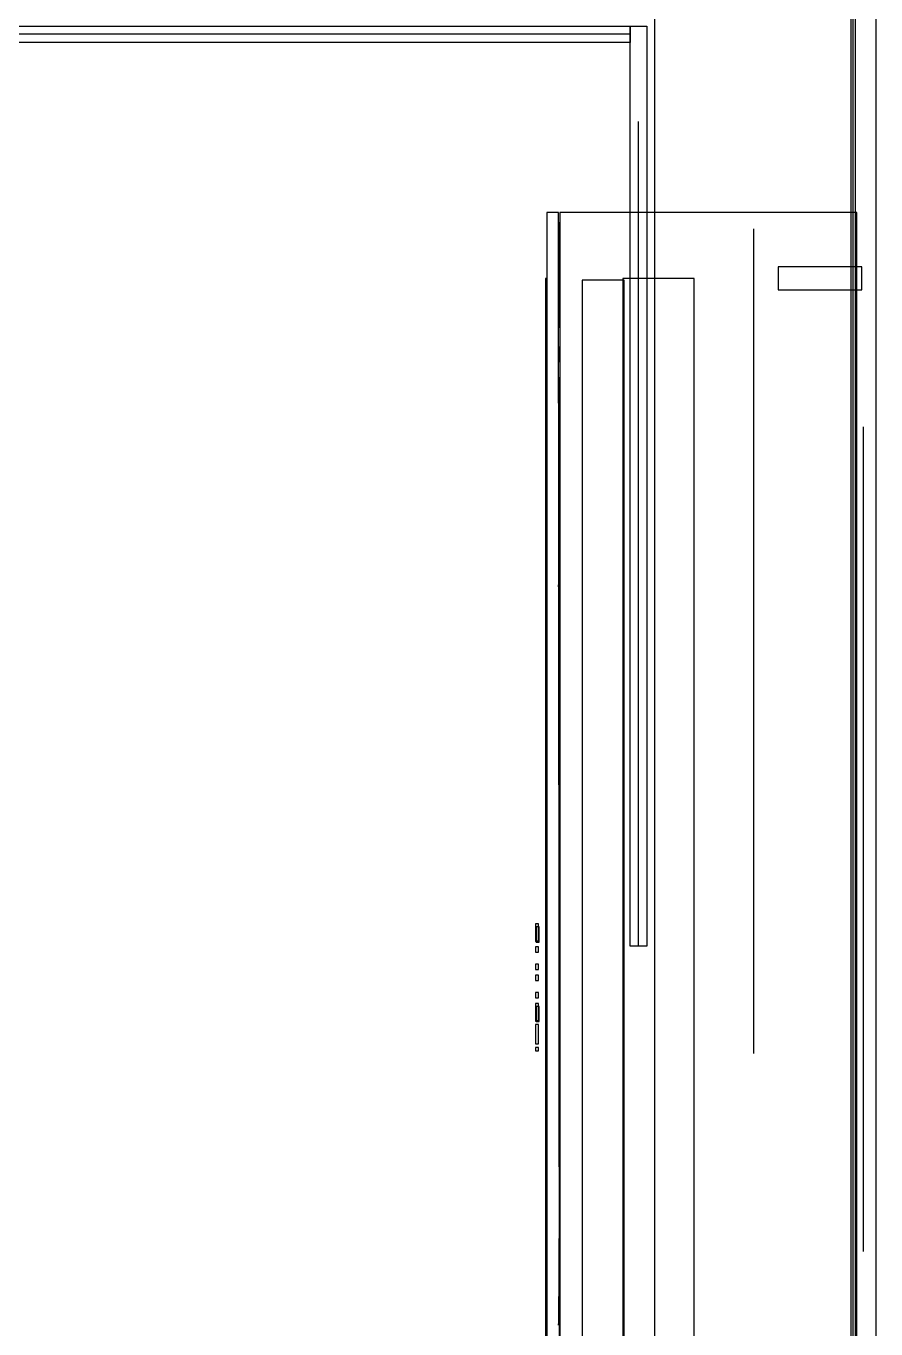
# Model space of a CAD drawing. Extents: x -23.2 to 18.8, y -18.4 to 11.3.
# Drawn here: x 5.031 to 5.546, y -0.171 to 0.619 of the extents above; entities that cross this region are included whole.
import ezdxf

# ---------------------------------------------------------------- set-up
doc = ezdxf.new("R2010")
doc.units = 0
doc.linetypes.add('DASHED', pattern=[0.75, 0.5, -0.25])
for name, color, linetype in [('BUILDINGELEMENTPROXY', 8, 'CONTINUOUS'), ('EJE_MUROS', 8, 'CONTINUOUS'), ('LOSAS', 3, 'CONTINUOUS'), ('MUROS', 7, 'CONTINUOUS')]:
    doc.layers.add(name, color=color, linetype=linetype)

msp = doc.modelspace()

# ---------------------------------------------------------------- linework, layer by layer
at = {"layer": 'BUILDINGELEMENTPROXY'}
for p, q in [((5.35248, 0.50592, 5.99388), (5.3467, 0.50592, 5.98799)), ((5.3467, 0.50592, 5.98799), (5.3467, -0.43408, 5.98799)), ((5.35311, 0.50592, 5.99398), (5.35248, 0.50592, 5.99388)), ((5.35391, 0.50592, 5.99398), (5.35311, 0.50592, 5.99398)), ((5.35449, -0.2992, 5.99373), (5.35391, 0.50592, 5.99398)), ((5.35731, 0.50592, 5.99578), (5.35471, 0.50592, 5.99318)), ((5.35471, 0.50592, 5.99318), (5.35471, -0.43408, 5.99318)), ((5.38531, 0.50592, 6.00428), (5.35731, 0.50592, 5.99578)), ((5.38761, 0.50592, 6.00648), (5.38531, 0.50592, 6.00428)), ((5.38819, 0.50592, 6.00682), (5.38761, 0.50592, 6.00648)), ((5.38884, 0.50592, 6.007), (5.38819, 0.50592, 6.00682)), ((5.43622, 0.50592, 6.01267), (5.38884, 0.50592, 6.007)), ((5.48384, 0.50592, 6.0155), (5.43622, 0.50592, 6.01267)), ((5.53484, 0.50592, 6.017), (5.48384, 0.50592, 6.0155)), ((5.53484, -0.43408, 6.017), (5.53484, 0.50592, 6.017)), ((5.35448, 0.49998, 5.99374), (5.35441, 0.48184, 5.9938)), ((5.35448, 0.49998, 5.99374), (5.35445, 0.48617, 5.99376)), ((5.35448, 0.49998, 5.99374), (5.35446, 0.49051, 5.99376)), ((5.35448, 0.49998, 5.99374), (5.35446, 0.44056, 5.99376)), ((5.35448, 0.49998, 5.99374), (5.35447, 0.43602, 5.99375)), ((5.35448, 0.49514, 5.99374), (5.35448, 0.49998, 5.99374)), ((5.35448, 0.49514, 5.99374), (5.35448, 0.49998, 5.99374)), ((5.35448, 0.49514, 5.99374), (5.35448, 0.49998, 5.99374)), ((5.35448, 0.49514, 5.99374), (5.35448, 0.49998, 5.99374)), ((5.35448, 0.49514, 5.99374), (5.35448, 0.49998, 5.99374)), ((5.35445, 0.48617, 5.99376), (5.35446, 0.49051, 5.99376)), ((5.35445, 0.48617, 5.99376), (5.35446, 0.49051, 5.99376)), ((5.35445, 0.48617, 5.99376), (5.35446, 0.49051, 5.99376)), ((5.35445, 0.48617, 5.99376), (5.35446, 0.49051, 5.99376)), ((5.35446, 0.49051, 5.99376), (5.35448, 0.49514, 5.99374)), ((5.35446, 0.49051, 5.99376), (5.35448, 0.49514, 5.99374)), ((5.35446, 0.49051, 5.99376), (5.35448, 0.49514, 5.99374)), ((5.35446, 0.49051, 5.99376), (5.35448, 0.49514, 5.99374)), ((5.35446, 0.49051, 5.99376), (5.35448, 0.49514, 5.99374)), ((5.35441, 0.48184, 5.9938), (5.35445, 0.48617, 5.99376)), ((5.35441, 0.48184, 5.9938), (5.35445, 0.48617, 5.99376)), ((5.35441, 0.48184, 5.9938), (5.35445, 0.48617, 5.99376)), ((5.3545, 0.47704, 5.99372), (5.35441, 0.48184, 5.9938)), ((5.3545, 0.47704, 5.99372), (5.35441, 0.48184, 5.9938)), ((5.35451, 0.47221, 5.99371), (5.3545, 0.47704, 5.99372)), ((5.35451, 0.47221, 5.99371), (5.3545, 0.47704, 5.99372)), ((5.35452, 0.46803, 5.9937), (5.35451, 0.47221, 5.99371)), ((5.35452, 0.46803, 5.9937), (5.35451, 0.47221, 5.99371)), ((5.35452, 0.46384, 5.99369), (5.35452, 0.46803, 5.9937)), ((5.35452, 0.46384, 5.99369), (5.35452, 0.46803, 5.9937)), ((5.53784, 0.47285, 5.77804), (5.4871, 0.47285, 5.77804)), ((5.4871, 0.47285, 5.77804), (5.4871, 0.46592, 5.78204)), ((5.53784, 0.47285, 5.84182), (5.4871, 0.47285, 5.84182)), ((5.4871, 0.47285, 5.84182), (5.4871, 0.46592, 5.84582)), ((5.53784, 0.46592, 5.78204), (5.53784, 0.47285, 5.77804)), ((5.53784, 0.46592, 5.84582), (5.53784, 0.47285, 5.84182)), ((5.34673, 0.46592, 5.83781), (5.3459, 0.46592, 5.83781)), ((5.3459, 0.46592, 5.83781), (5.3459, -0.39408, 5.83781)), ((5.34673, -0.39408, 5.83781), (5.34673, 0.46592, 5.83781)), ((5.35446, 0.45432, 5.99376), (5.35447, 0.45886, 5.99375)), ((5.35446, 0.45432, 5.99376), (5.35447, 0.45886, 5.99375)), ((5.35447, 0.45886, 5.99375), (5.35452, 0.46384, 5.99369)), ((5.35447, 0.45886, 5.99375), (5.35452, 0.46384, 5.99369)), ((5.36902, 0.46492, 5.77183), (5.36815, 0.46492, 5.77133)), ((5.36815, 0.46492, 5.77133), (5.36815, -0.39308, 5.77133)), ((5.39371, 0.46492, 5.7295), (5.36902, 0.46492, 5.77183)), ((5.43603, 0.46592, 5.75419), (5.39284, 0.46592, 5.729)), ((5.39284, 0.46592, 5.729), (5.39284, 0.03592, 5.729)), ((5.39371, -0.39308, 5.7295), (5.39371, 0.46492, 5.7295)), ((5.43603, -0.39408, 5.75419), (5.43603, 0.46592, 5.75419)), ((5.4871, 0.46592, 5.78204), (5.4871, 0.45899, 5.77804)), ((5.4871, 0.46592, 5.84582), (5.4871, 0.45899, 5.84182)), ((5.4871, 0.45899, 5.77804), (5.53784, 0.45899, 5.77804)), ((5.4871, 0.45899, 5.84182), (5.53784, 0.45899, 5.84182)), ((5.53784, 0.45899, 5.77804), (5.53784, 0.46592, 5.78204)), ((5.53784, 0.45899, 5.84182), (5.53784, 0.46592, 5.84582)), ((5.35449, 0.44744, 5.99373), (5.35446, 0.45432, 5.99376)), ((5.35449, 0.44744, 5.99373), (5.35446, 0.45432, 5.99376)), ((5.35446, 0.44056, 5.99376), (5.35449, 0.44744, 5.99373)), ((5.35446, 0.44056, 5.99376), (5.35449, 0.44744, 5.99373)), ((5.35447, 0.43602, 5.99375), (5.35446, 0.44056, 5.99376)), ((5.35438, 0.41992, 5.99382), (5.35452, 0.4247, 5.9937)), ((5.35451, 0.41506, 5.99371), (5.35438, 0.41992, 5.99382)), ((5.35452, 0.4247, 5.9937), (5.35451, 0.41506, 5.99371)), ((5.35453, 0.4061, 5.99369), (5.35391, 0.27888, 5.99398)), ((5.35453, 0.4061, 5.99369), (5.35444, 0.37176, 5.99378)), ((5.35453, 0.4061, 5.99369), (5.35444, 0.35112, 5.99378)), ((5.35453, 0.4061, 5.99369), (5.35444, 0.3236, 5.99378)), ((5.35453, 0.4061, 5.99369), (5.35444, 0.29608, 5.99378)), ((5.35453, 0.4061, 5.99369), (5.35447, 0.29156, 5.99375)), ((5.35453, 0.4061, 5.99369), (5.3545, 0.28679, 5.99372)), ((5.35451, 0.40182, 5.99371), (5.35453, 0.4061, 5.99369)), ((5.35451, 0.40182, 5.99371), (5.35453, 0.4061, 5.99369)), ((5.35451, 0.40182, 5.99371), (5.35453, 0.4061, 5.99369)), ((5.35451, 0.40182, 5.99371), (5.35453, 0.4061, 5.99369)), ((5.35451, 0.40182, 5.99371), (5.35453, 0.4061, 5.99369)), ((5.35451, 0.40182, 5.99371), (5.35453, 0.4061, 5.99369)), ((5.35451, 0.40182, 5.99371), (5.35453, 0.4061, 5.99369)), ((5.35447, 0.39694, 5.99375), (5.35451, 0.40182, 5.99371)), ((5.35447, 0.39694, 5.99375), (5.35451, 0.40182, 5.99371)), ((5.35447, 0.39694, 5.99375), (5.35451, 0.40182, 5.99371)), ((5.35447, 0.39694, 5.99375), (5.35451, 0.40182, 5.99371)), ((5.35447, 0.39694, 5.99375), (5.35451, 0.40182, 5.99371)), ((5.35447, 0.39694, 5.99375), (5.35451, 0.40182, 5.99371)), ((5.35447, 0.39694, 5.99375), (5.35451, 0.40182, 5.99371)), ((5.35448, 0.3924, 5.99374), (5.35447, 0.39694, 5.99375)), ((5.35448, 0.3924, 5.99374), (5.35447, 0.39694, 5.99375)), ((5.35448, 0.3924, 5.99374), (5.35447, 0.39694, 5.99375)), ((5.35448, 0.3924, 5.99374), (5.35447, 0.39694, 5.99375)), ((5.35448, 0.3924, 5.99374), (5.35447, 0.39694, 5.99375)), ((5.35448, 0.3924, 5.99374), (5.35447, 0.39694, 5.99375)), ((5.35448, 0.3924, 5.99374), (5.35447, 0.39694, 5.99375)), ((5.35447, 0.38552, 5.99375), (5.35448, 0.3924, 5.99374)), ((5.35447, 0.38552, 5.99375), (5.35448, 0.3924, 5.99374)), ((5.35447, 0.38552, 5.99375), (5.35448, 0.3924, 5.99374)), ((5.35447, 0.38552, 5.99375), (5.35448, 0.3924, 5.99374)), ((5.35447, 0.38552, 5.99375), (5.35448, 0.3924, 5.99374)), ((5.35447, 0.38552, 5.99375), (5.35448, 0.3924, 5.99374)), ((5.35447, 0.38552, 5.99375), (5.35448, 0.3924, 5.99374)), ((5.35446, 0.38108, 5.99376), (5.35447, 0.38552, 5.99375)), ((5.35446, 0.38108, 5.99376), (5.35447, 0.38552, 5.99375)), ((5.35446, 0.38108, 5.99376), (5.35447, 0.38552, 5.99375)), ((5.35446, 0.38108, 5.99376), (5.35447, 0.38552, 5.99375)), ((5.35446, 0.38108, 5.99376), (5.35447, 0.38552, 5.99375)), ((5.35446, 0.38108, 5.99376), (5.35447, 0.38552, 5.99375)), ((5.35446, 0.38108, 5.99376), (5.35447, 0.38552, 5.99375)), ((5.3545, 0.37666, 5.99372), (5.35446, 0.38108, 5.99376)), ((5.3545, 0.37666, 5.99372), (5.35446, 0.38108, 5.99376)), ((5.3545, 0.37666, 5.99372), (5.35446, 0.38108, 5.99376)), ((5.3545, 0.37666, 5.99372), (5.35446, 0.38108, 5.99376)), ((5.3545, 0.37666, 5.99372), (5.35446, 0.38108, 5.99376)), ((5.3545, 0.37666, 5.99372), (5.35446, 0.38108, 5.99376)), ((5.3545, 0.37666, 5.99372), (5.35446, 0.38108, 5.99376)), ((5.35444, 0.37176, 5.99378), (5.3545, 0.37666, 5.99372)), ((5.35444, 0.37176, 5.99378), (5.3545, 0.37666, 5.99372)), ((5.35444, 0.37176, 5.99378), (5.3545, 0.37666, 5.99372)), ((5.35444, 0.37176, 5.99378), (5.3545, 0.37666, 5.99372)), ((5.35444, 0.37176, 5.99378), (5.3545, 0.37666, 5.99372)), ((5.35444, 0.37176, 5.99378), (5.3545, 0.37666, 5.99372)), ((5.35444, 0.37176, 5.99378), (5.3545, 0.37666, 5.99372)), ((5.35447, 0.36723, 5.99375), (5.35444, 0.37176, 5.99378)), ((5.35447, 0.36723, 5.99375), (5.35444, 0.37176, 5.99378)), ((5.35447, 0.36723, 5.99375), (5.35444, 0.37176, 5.99378)), ((5.35447, 0.36723, 5.99375), (5.35444, 0.37176, 5.99378)), ((5.35447, 0.36723, 5.99375), (5.35444, 0.37176, 5.99378)), ((5.35447, 0.36723, 5.99375), (5.35444, 0.37176, 5.99378)), ((5.3545, 0.36247, 5.99372), (5.35447, 0.36723, 5.99375)), ((5.3545, 0.36247, 5.99372), (5.35447, 0.36723, 5.99375)), ((5.3545, 0.36247, 5.99372), (5.35447, 0.36723, 5.99375)), ((5.3545, 0.36247, 5.99372), (5.35447, 0.36723, 5.99375)), ((5.3545, 0.36247, 5.99372), (5.35447, 0.36723, 5.99375)), ((5.3545, 0.36247, 5.99372), (5.35447, 0.36723, 5.99375)), ((5.35444, 0.35112, 5.99378), (5.3545, 0.35602, 5.99372)), ((5.35444, 0.35112, 5.99378), (5.3545, 0.35602, 5.99372)), ((5.35444, 0.35112, 5.99378), (5.3545, 0.35602, 5.99372)), ((5.35444, 0.35112, 5.99378), (5.3545, 0.35602, 5.99372)), ((5.35444, 0.35112, 5.99378), (5.3545, 0.35602, 5.99372)), ((5.35444, 0.35112, 5.99378), (5.3545, 0.35602, 5.99372)), ((5.3545, 0.35602, 5.99372), (5.3545, 0.36247, 5.99372)), ((5.3545, 0.35602, 5.99372), (5.3545, 0.36247, 5.99372)), ((5.3545, 0.35602, 5.99372), (5.3545, 0.36247, 5.99372)), ((5.3545, 0.35602, 5.99372), (5.3545, 0.36247, 5.99372)), ((5.3545, 0.35602, 5.99372), (5.3545, 0.36247, 5.99372)), ((5.3545, 0.35602, 5.99372), (5.3545, 0.36247, 5.99372)), ((5.35447, 0.3466, 5.99375), (5.35444, 0.35112, 5.99378)), ((5.35447, 0.3466, 5.99375), (5.35444, 0.35112, 5.99378)), ((5.35447, 0.3466, 5.99375), (5.35444, 0.35112, 5.99378)), ((5.35447, 0.3466, 5.99375), (5.35444, 0.35112, 5.99378)), ((5.35447, 0.3466, 5.99375), (5.35444, 0.35112, 5.99378)), ((5.35444, 0.33736, 5.99378), (5.35451, 0.34196, 5.9937)), ((5.35444, 0.33736, 5.99378), (5.35451, 0.34196, 5.9937)), ((5.35444, 0.33736, 5.99378), (5.35451, 0.34196, 5.9937)), ((5.35444, 0.33736, 5.99378), (5.35451, 0.34196, 5.9937)), ((5.35444, 0.33736, 5.99378), (5.35451, 0.34196, 5.9937)), ((5.35451, 0.34196, 5.9937), (5.35447, 0.3466, 5.99375)), ((5.35451, 0.34196, 5.9937), (5.35447, 0.3466, 5.99375)), ((5.35451, 0.34196, 5.9937), (5.35447, 0.3466, 5.99375)), ((5.35451, 0.34196, 5.9937), (5.35447, 0.3466, 5.99375)), ((5.35451, 0.34196, 5.9937), (5.35447, 0.3466, 5.99375)), ((5.35446, 0.33293, 5.99376), (5.35444, 0.33736, 5.99378)), ((5.35446, 0.33293, 5.99376), (5.35444, 0.33736, 5.99378)), ((5.35446, 0.33293, 5.99376), (5.35444, 0.33736, 5.99378)), ((5.35446, 0.33293, 5.99376), (5.35444, 0.33736, 5.99378)), ((5.35446, 0.33293, 5.99376), (5.35444, 0.33736, 5.99378)), ((5.3545, 0.3285, 5.99372), (5.35446, 0.33293, 5.99376)), ((5.3545, 0.3285, 5.99372), (5.35446, 0.33293, 5.99376)), ((5.3545, 0.3285, 5.99372), (5.35446, 0.33293, 5.99376)), ((5.3545, 0.3285, 5.99372), (5.35446, 0.33293, 5.99376)), ((5.3545, 0.3285, 5.99372), (5.35446, 0.33293, 5.99376)), ((5.35444, 0.3236, 5.99378), (5.3545, 0.3285, 5.99372)), ((5.35444, 0.3236, 5.99378), (5.3545, 0.3285, 5.99372)), ((5.35444, 0.3236, 5.99378), (5.3545, 0.3285, 5.99372)), ((5.35444, 0.3236, 5.99378), (5.3545, 0.3285, 5.99372)), ((5.35444, 0.3236, 5.99378), (5.3545, 0.3285, 5.99372)), ((5.35447, 0.31908, 5.99375), (5.35444, 0.3236, 5.99378)), ((5.35447, 0.31908, 5.99375), (5.35444, 0.3236, 5.99378)), ((5.35447, 0.31908, 5.99375), (5.35444, 0.3236, 5.99378)), ((5.35447, 0.31908, 5.99375), (5.35444, 0.3236, 5.99378)), ((5.35451, 0.31444, 5.9937), (5.35447, 0.31908, 5.99375)), ((5.35451, 0.31444, 5.9937), (5.35447, 0.31908, 5.99375)), ((5.35451, 0.31444, 5.9937), (5.35447, 0.31908, 5.99375)), ((5.35451, 0.31444, 5.9937), (5.35447, 0.31908, 5.99375)), ((5.35444, 0.30984, 5.99378), (5.35451, 0.31444, 5.9937)), ((5.35444, 0.30984, 5.99378), (5.35451, 0.31444, 5.9937)), ((5.35444, 0.30984, 5.99378), (5.35451, 0.31444, 5.9937)), ((5.35444, 0.30984, 5.99378), (5.35451, 0.31444, 5.9937)), ((5.35446, 0.30541, 5.99376), (5.35444, 0.30984, 5.99378)), ((5.35446, 0.30541, 5.99376), (5.35444, 0.30984, 5.99378)), ((5.35446, 0.30541, 5.99376), (5.35444, 0.30984, 5.99378)), ((5.35446, 0.30541, 5.99376), (5.35444, 0.30984, 5.99378)), ((5.35444, 0.29608, 5.99378), (5.3545, 0.30098, 5.99372)), ((5.35444, 0.29608, 5.99378), (5.3545, 0.30098, 5.99372)), ((5.35444, 0.29608, 5.99378), (5.3545, 0.30098, 5.99372)), ((5.35444, 0.29608, 5.99378), (5.3545, 0.30098, 5.99372)), ((5.3545, 0.30098, 5.99372), (5.35446, 0.30541, 5.99376)), ((5.3545, 0.30098, 5.99372), (5.35446, 0.30541, 5.99376)), ((5.3545, 0.30098, 5.99372), (5.35446, 0.30541, 5.99376)), ((5.3545, 0.30098, 5.99372), (5.35446, 0.30541, 5.99376)), ((5.35447, 0.29156, 5.99375), (5.35444, 0.29608, 5.99378)), ((5.35447, 0.29156, 5.99375), (5.35444, 0.29608, 5.99378)), ((5.35447, 0.29156, 5.99375), (5.35444, 0.29608, 5.99378)), ((5.35391, 0.27888, 5.99398), (5.3545, 0.28679, 5.99372)), ((5.3545, 0.28679, 5.99372), (5.35447, 0.29156, 5.99375)), ((5.3545, 0.28679, 5.99372), (5.35447, 0.29156, 5.99375)), ((5.35451, 0.27436, 5.99371), (5.35443, 0.26169, 5.99379)), ((5.35451, 0.27436, 5.99371), (5.35447, 0.25712, 5.99374)), ((5.35452, 0.26677, 5.9937), (5.35451, 0.27436, 5.99371)), ((5.35452, 0.26677, 5.9937), (5.35451, 0.27436, 5.99371)), ((5.35443, 0.26169, 5.99379), (5.35452, 0.26677, 5.9937)), ((5.35443, 0.26169, 5.99379), (5.35452, 0.26677, 5.9937)), ((5.35447, 0.25712, 5.99374), (5.35443, 0.26169, 5.99379)), ((5.35453, 0.24561, 5.99369), (5.35438, 0.20665, 5.99383)), ((5.35443, 0.24068, 5.99379), (5.35453, 0.24561, 5.99369)), ((5.35443, 0.24068, 5.99379), (5.35453, 0.24561, 5.99369)), ((5.35443, 0.24068, 5.99379), (5.35453, 0.24561, 5.99369)), ((5.35453, 0.24561, 5.99369), (5.35443, 0.15161, 5.99379)), ((5.35443, 0.24068, 5.99379), (5.35453, 0.24561, 5.99369)), ((5.35453, 0.24561, 5.99369), (5.35447, 0.17225, 5.99375)), ((5.35453, 0.24561, 5.99369), (5.35447, 0.14704, 5.99374)), ((5.35448, 0.23592, 5.99374), (5.35443, 0.24068, 5.99379)), ((5.35448, 0.23592, 5.99374), (5.35443, 0.24068, 5.99379)), ((5.35448, 0.23592, 5.99374), (5.35443, 0.24068, 5.99379)), ((5.35448, 0.23592, 5.99374), (5.35443, 0.24068, 5.99379)), ((5.35445, 0.22616, 5.99377), (5.35453, 0.23087, 5.99368)), ((5.35445, 0.22616, 5.99377), (5.35453, 0.23087, 5.99368)), ((5.35445, 0.22616, 5.99377), (5.35453, 0.23087, 5.99368)), ((5.35445, 0.22616, 5.99377), (5.35453, 0.23087, 5.99368)), ((5.35453, 0.23087, 5.99368), (5.35448, 0.23592, 5.99374)), ((5.35453, 0.23087, 5.99368), (5.35448, 0.23592, 5.99374)), ((5.35453, 0.23087, 5.99368), (5.35448, 0.23592, 5.99374)), ((5.35453, 0.23087, 5.99368), (5.35448, 0.23592, 5.99374)), ((5.35445, 0.22116, 5.99377), (5.35445, 0.22616, 5.99377)), ((5.35445, 0.22116, 5.99377), (5.35445, 0.22616, 5.99377)), ((5.35445, 0.22116, 5.99377), (5.35445, 0.22616, 5.99377)), ((5.35445, 0.22116, 5.99377), (5.35445, 0.22616, 5.99377)), ((5.35453, 0.21606, 5.99368), (5.35445, 0.22116, 5.99377)), ((5.35453, 0.21606, 5.99368), (5.35445, 0.22116, 5.99377)), ((5.35453, 0.21606, 5.99368), (5.35445, 0.22116, 5.99377)), ((5.35453, 0.21606, 5.99368), (5.35445, 0.22116, 5.99377)), ((5.35447, 0.21151, 5.99375), (5.35453, 0.21606, 5.99368)), ((5.35447, 0.21151, 5.99375), (5.35453, 0.21606, 5.99368)), ((5.35447, 0.21151, 5.99375), (5.35453, 0.21606, 5.99368)), ((5.35447, 0.21151, 5.99375), (5.35453, 0.21606, 5.99368)), ((5.35438, 0.20665, 5.99383), (5.35447, 0.21151, 5.99375)), ((5.35438, 0.20665, 5.99383), (5.35447, 0.21151, 5.99375)), ((5.35438, 0.20665, 5.99383), (5.35447, 0.21151, 5.99375)), ((5.35438, 0.20665, 5.99383), (5.35447, 0.21151, 5.99375)), ((5.35452, 0.20172, 5.9937), (5.35438, 0.20665, 5.99383)), ((5.35452, 0.20172, 5.9937), (5.35438, 0.20665, 5.99383)), ((5.35452, 0.20172, 5.9937), (5.35438, 0.20665, 5.99383)), ((5.35447, 0.19723, 5.99375), (5.35452, 0.20172, 5.9937)), ((5.35447, 0.19723, 5.99375), (5.35452, 0.20172, 5.9937)), ((5.35447, 0.19723, 5.99375), (5.35452, 0.20172, 5.9937)), ((5.35447, 0.19056, 5.99375), (5.35447, 0.19723, 5.99375)), ((5.35447, 0.19056, 5.99375), (5.35447, 0.19723, 5.99375)), ((5.35447, 0.19056, 5.99375), (5.35447, 0.19723, 5.99375)), ((5.35447, 0.18601, 5.99375), (5.35447, 0.19056, 5.99375)), ((5.35447, 0.18601, 5.99375), (5.35447, 0.19056, 5.99375)), ((5.35447, 0.18601, 5.99375), (5.35447, 0.19056, 5.99375)), ((5.35449, 0.17913, 5.99373), (5.35447, 0.18601, 5.99375)), ((5.35449, 0.17913, 5.99373), (5.35447, 0.18601, 5.99375)), ((5.35449, 0.17913, 5.99373), (5.35447, 0.18601, 5.99375)), ((5.35447, 0.17225, 5.99375), (5.35449, 0.17913, 5.99373)), ((5.35447, 0.17225, 5.99375), (5.35449, 0.17913, 5.99373)), ((5.35447, 0.17225, 5.99375), (5.35449, 0.17913, 5.99373)), ((5.35447, 0.1677, 5.99375), (5.35447, 0.17225, 5.99375)), ((5.35447, 0.1677, 5.99375), (5.35447, 0.17225, 5.99375)), ((5.3545, 0.16293, 5.99372), (5.35447, 0.1677, 5.99375)), ((5.3545, 0.16293, 5.99372), (5.35447, 0.1677, 5.99375)), ((5.35452, 0.15673, 5.99369), (5.3545, 0.16293, 5.99372)), ((5.35452, 0.15673, 5.99369), (5.3545, 0.16293, 5.99372)), ((5.35443, 0.15161, 5.99379), (5.35452, 0.15673, 5.99369)), ((5.35443, 0.15161, 5.99379), (5.35452, 0.15673, 5.99369)), ((5.35447, 0.14704, 5.99374), (5.35443, 0.15161, 5.99379)), ((5.35449, 0.14057, 5.99373), (5.35443, -0.03893, 5.99378)), ((5.35449, 0.14057, 5.99373), (5.35443, -0.0476, 5.99378)), ((5.35449, 0.14057, 5.99373), (5.35446, -0.01442, 5.99376)), ((5.3545, 0.13371, 5.99371), (5.35449, 0.14057, 5.99373)), ((5.35449, 0.14057, 5.99373), (5.35449, 0.00901, 5.99373)), ((5.3545, 0.13371, 5.99371), (5.35449, 0.14057, 5.99373)), ((5.3545, 0.13371, 5.99371), (5.35449, 0.14057, 5.99373)), ((5.35449, 0.14057, 5.99373), (5.35453, -0.0265, 5.99368)), ((5.3545, 0.13371, 5.99371), (5.35449, 0.14057, 5.99373)), ((5.3545, 0.13371, 5.99371), (5.35449, 0.14057, 5.99373)), ((5.35441, 0.12409, 5.9938), (5.3545, 0.12891, 5.99372)), ((5.35441, 0.12409, 5.9938), (5.3545, 0.12891, 5.99372)), ((5.35441, 0.12409, 5.9938), (5.3545, 0.12891, 5.99372)), ((5.35441, 0.12409, 5.9938), (5.3545, 0.12891, 5.99372)), ((5.35441, 0.12409, 5.9938), (5.3545, 0.12891, 5.99372)), ((5.3545, 0.12891, 5.99372), (5.3545, 0.13371, 5.99371)), ((5.3545, 0.12891, 5.99372), (5.3545, 0.13371, 5.99371)), ((5.3545, 0.12891, 5.99372), (5.3545, 0.13371, 5.99371)), ((5.3545, 0.12891, 5.99372), (5.3545, 0.13371, 5.99371)), ((5.3545, 0.12891, 5.99372), (5.3545, 0.13371, 5.99371)), ((5.3545, 0.11925, 5.99372), (5.35441, 0.12409, 5.9938)), ((5.3545, 0.11925, 5.99372), (5.35441, 0.12409, 5.9938)), ((5.3545, 0.11925, 5.99372), (5.35441, 0.12409, 5.9938)), ((5.3545, 0.11925, 5.99372), (5.35441, 0.12409, 5.9938)), ((5.3545, 0.11925, 5.99372), (5.35441, 0.12409, 5.9938)), ((5.3545, 0.11448, 5.99372), (5.3545, 0.11925, 5.99372)), ((5.3545, 0.11448, 5.99372), (5.3545, 0.11925, 5.99372)), ((5.3545, 0.11448, 5.99372), (5.3545, 0.11925, 5.99372)), ((5.3545, 0.11448, 5.99372), (5.3545, 0.11925, 5.99372)), ((5.3545, 0.11448, 5.99372), (5.3545, 0.11925, 5.99372)), ((5.35437, 0.11001, 5.99383), (5.3545, 0.11448, 5.99372)), ((5.35437, 0.11001, 5.99383), (5.3545, 0.11448, 5.99372)), ((5.35437, 0.11001, 5.99383), (5.3545, 0.11448, 5.99372)), ((5.35437, 0.11001, 5.99383), (5.3545, 0.11448, 5.99372)), ((5.35437, 0.11001, 5.99383), (5.3545, 0.11448, 5.99372)), ((5.35454, 0.10568, 5.99367), (5.35437, 0.11001, 5.99383)), ((5.35454, 0.10568, 5.99367), (5.35437, 0.11001, 5.99383)), ((5.35454, 0.10568, 5.99367), (5.35437, 0.11001, 5.99383)), ((5.35454, 0.10568, 5.99367), (5.35437, 0.11001, 5.99383)), ((5.35454, 0.10568, 5.99367), (5.35437, 0.11001, 5.99383)), ((5.35447, 0.10115, 5.99375), (5.35454, 0.10568, 5.99367)), ((5.35447, 0.10115, 5.99375), (5.35454, 0.10568, 5.99367)), ((5.35447, 0.10115, 5.99375), (5.35454, 0.10568, 5.99367)), ((5.35447, 0.10115, 5.99375), (5.35454, 0.10568, 5.99367)), ((5.35447, 0.10115, 5.99375), (5.35454, 0.10568, 5.99367)), ((5.35444, 0.09589, 5.99377), (5.35447, 0.10115, 5.99375)), ((5.35444, 0.09589, 5.99377), (5.35447, 0.10115, 5.99375)), ((5.35444, 0.09589, 5.99377), (5.35447, 0.10115, 5.99375)), ((5.35444, 0.09589, 5.99377), (5.35447, 0.10115, 5.99375)), ((5.35444, 0.09589, 5.99377), (5.35447, 0.10115, 5.99375)), ((5.35452, 0.091, 5.99369), (5.35444, 0.09589, 5.99377)), ((5.35452, 0.091, 5.99369), (5.35444, 0.09589, 5.99377)), ((5.35452, 0.091, 5.99369), (5.35444, 0.09589, 5.99377)), ((5.35452, 0.091, 5.99369), (5.35444, 0.09589, 5.99377)), ((5.35452, 0.091, 5.99369), (5.35444, 0.09589, 5.99377)), ((5.35448, 0.08651, 5.99374), (5.35452, 0.091, 5.99369)), ((5.35448, 0.08651, 5.99374), (5.35452, 0.091, 5.99369)), ((5.35448, 0.08651, 5.99374), (5.35452, 0.091, 5.99369)), ((5.35448, 0.08651, 5.99374), (5.35452, 0.091, 5.99369)), ((5.35448, 0.08651, 5.99374), (5.35452, 0.091, 5.99369)), ((5.35447, 0.08048, 5.99375), (5.35448, 0.08651, 5.99374)), ((5.35447, 0.08048, 5.99375), (5.35448, 0.08651, 5.99374)), ((5.35447, 0.08048, 5.99375), (5.35448, 0.08651, 5.99374)), ((5.35447, 0.08048, 5.99375), (5.35448, 0.08651, 5.99374)), ((5.35447, 0.08048, 5.99375), (5.35448, 0.08651, 5.99374)), ((5.35447, 0.07593, 5.99375), (5.35447, 0.08048, 5.99375)), ((5.35447, 0.07593, 5.99375), (5.35447, 0.08048, 5.99375)), ((5.35447, 0.07593, 5.99375), (5.35447, 0.08048, 5.99375)), ((5.35447, 0.07593, 5.99375), (5.35447, 0.08048, 5.99375)), ((5.35447, 0.07593, 5.99375), (5.35447, 0.08048, 5.99375)), ((5.33994, 0.07465, 5.92439), (5.33994, 0.06382, 5.92439)), ((5.34174, 0.07465, 5.92444), (5.33994, 0.07465, 5.92439)), ((5.34014, 0.07277, 5.91803), (5.34014, 0.06429, 5.91803)), ((5.34194, 0.07277, 5.91809), (5.34014, 0.07277, 5.91803)), ((5.34036, 0.07277, 5.91121), (5.34036, 0.06358, 5.91121)), ((5.34216, 0.07277, 5.91126), (5.34036, 0.07277, 5.91121)), ((5.34174, 0.06382, 5.92444), (5.34174, 0.07465, 5.92444)), ((5.34194, 0.06429, 5.91809), (5.34194, 0.07277, 5.91809)), ((5.34216, 0.06358, 5.91126), (5.34216, 0.07277, 5.91126)), ((5.35448, 0.06905, 5.99374), (5.35447, 0.07593, 5.99375)), ((5.35448, 0.06905, 5.99374), (5.35447, 0.07593, 5.99375)), ((5.35448, 0.06905, 5.99374), (5.35447, 0.07593, 5.99375)), ((5.35448, 0.06905, 5.99374), (5.35447, 0.07593, 5.99375)), ((5.35448, 0.06905, 5.99374), (5.35447, 0.07593, 5.99375)), ((5.33994, 0.06382, 5.92439), (5.34174, 0.06382, 5.92444)), ((5.34014, 0.06429, 5.91803), (5.34194, 0.06429, 5.91809)), ((5.34036, 0.06358, 5.91121), (5.34216, 0.06358, 5.91126)), ((5.35447, 0.06447, 5.99375), (5.35448, 0.06905, 5.99374)), ((5.35447, 0.06447, 5.99375), (5.35448, 0.06905, 5.99374)), ((5.35447, 0.06447, 5.99375), (5.35448, 0.06905, 5.99374)), ((5.35447, 0.06447, 5.99375), (5.35448, 0.06905, 5.99374)), ((5.35447, 0.06447, 5.99375), (5.35448, 0.06905, 5.99374)), ((5.35447, 0.05966, 5.99374), (5.35447, 0.06447, 5.99375)), ((5.35447, 0.05966, 5.99374), (5.35447, 0.06447, 5.99375)), ((5.35447, 0.05966, 5.99374), (5.35447, 0.06447, 5.99375)), ((5.35447, 0.05966, 5.99374), (5.35447, 0.06447, 5.99375)), ((5.35447, 0.05966, 5.99374), (5.35447, 0.06447, 5.99375)), ((5.33994, 0.06076, 5.92439), (5.33994, 0.05752, 5.92439)), ((5.34174, 0.06076, 5.92444), (5.33994, 0.06076, 5.92439)), ((5.33994, 0.05752, 5.92439), (5.34174, 0.05752, 5.92444)), ((5.34174, 0.05752, 5.92444), (5.34174, 0.06076, 5.92444)), ((5.35445, 0.0539, 5.99377), (5.35447, 0.05966, 5.99374)), ((5.35445, 0.0539, 5.99377), (5.35447, 0.05966, 5.99374)), ((5.35445, 0.0539, 5.99377), (5.35447, 0.05966, 5.99374)), ((5.35445, 0.0539, 5.99377), (5.35447, 0.05966, 5.99374)), ((5.35445, 0.0539, 5.99377), (5.35447, 0.05966, 5.99374)), ((5.33994, 0.05011, 5.92439), (5.33994, 0.04687, 5.92439)), ((5.34174, 0.05011, 5.92444), (5.33994, 0.05011, 5.92439)), ((5.34174, 0.04687, 5.92444), (5.34174, 0.05011, 5.92444)), ((5.35448, 0.04932, 5.99374), (5.35445, 0.0539, 5.99377)), ((5.35448, 0.04932, 5.99374), (5.35445, 0.0539, 5.99377)), ((5.35448, 0.04932, 5.99374), (5.35445, 0.0539, 5.99377)), ((5.35448, 0.04932, 5.99374), (5.35445, 0.0539, 5.99377)), ((5.35448, 0.04932, 5.99374), (5.35445, 0.0539, 5.99377)), ((5.35448, 0.04275, 5.99374), (5.35448, 0.04932, 5.99374)), ((5.35448, 0.04275, 5.99374), (5.35448, 0.04932, 5.99374)), ((5.35448, 0.04275, 5.99374), (5.35448, 0.04932, 5.99374)), ((5.35448, 0.04275, 5.99374), (5.35448, 0.04932, 5.99374)), ((5.35448, 0.04275, 5.99374), (5.35448, 0.04932, 5.99374)), ((5.33994, 0.04687, 5.92439), (5.34174, 0.04687, 5.92444)), ((5.33994, 0.04357, 5.92439), (5.33994, 0.04033, 5.92439)), ((5.34174, 0.04357, 5.92444), (5.33994, 0.04357, 5.92439)), ((5.33994, 0.04033, 5.92439), (5.34174, 0.04033, 5.92444)), ((5.34174, 0.04033, 5.92444), (5.34174, 0.04357, 5.92444)), ((5.35442, 0.03828, 5.99379), (5.35448, 0.04275, 5.99374)), ((5.35442, 0.03828, 5.99379), (5.35448, 0.04275, 5.99374)), ((5.35442, 0.03828, 5.99379), (5.35448, 0.04275, 5.99374)), ((5.35442, 0.03828, 5.99379), (5.35448, 0.04275, 5.99374)), ((5.35442, 0.03828, 5.99379), (5.35448, 0.04275, 5.99374)), ((5.33994, 0.03292, 5.92439), (5.33994, 0.02968, 5.92439)), ((5.34174, 0.03292, 5.92444), (5.33994, 0.03292, 5.92439)), ((5.34174, 0.02968, 5.92444), (5.34174, 0.03292, 5.92444)), ((5.35441, 0.02906, 5.9938), (5.3545, 0.03353, 5.99371)), ((5.35441, 0.02906, 5.9938), (5.3545, 0.03353, 5.99371)), ((5.35441, 0.02906, 5.9938), (5.3545, 0.03353, 5.99371)), ((5.35441, 0.02906, 5.9938), (5.3545, 0.03353, 5.99371)), ((5.35441, 0.02906, 5.9938), (5.3545, 0.03353, 5.99371)), ((5.3545, 0.03353, 5.99371), (5.35442, 0.03828, 5.99379)), ((5.3545, 0.03353, 5.99371), (5.35442, 0.03828, 5.99379)), ((5.3545, 0.03353, 5.99371), (5.35442, 0.03828, 5.99379)), ((5.3545, 0.03353, 5.99371), (5.35442, 0.03828, 5.99379)), ((5.3545, 0.03353, 5.99371), (5.35442, 0.03828, 5.99379)), ((5.39284, 0.03592, 5.729), (5.39284, -0.39408, 5.729)), ((5.33994, 0.02968, 5.92439), (5.34174, 0.02968, 5.92444)), ((5.33994, 0.02638, 5.92439), (5.33994, 0.01555, 5.92439)), ((5.34174, 0.02638, 5.92444), (5.33994, 0.02638, 5.92439)), ((5.34014, 0.0245, 5.91803), (5.34014, 0.01602, 5.91803)), ((5.34194, 0.0245, 5.91809), (5.34014, 0.0245, 5.91803)), ((5.34036, 0.0245, 5.91121), (5.34036, 0.01532, 5.91121)), ((5.34216, 0.0245, 5.91126), (5.34036, 0.0245, 5.91121)), ((5.34174, 0.01555, 5.92444), (5.34174, 0.02638, 5.92444)), ((5.34194, 0.01602, 5.91809), (5.34194, 0.0245, 5.91809)), ((5.34216, 0.01532, 5.91126), (5.34216, 0.0245, 5.91126)), ((5.35452, 0.02462, 5.9937), (5.35441, 0.02906, 5.9938)), ((5.35452, 0.02462, 5.9937), (5.35441, 0.02906, 5.9938)), ((5.35452, 0.02462, 5.9937), (5.35441, 0.02906, 5.9938)), ((5.35452, 0.02462, 5.9937), (5.35441, 0.02906, 5.9938)), ((5.35452, 0.02462, 5.9937), (5.35441, 0.02906, 5.9938)), ((5.35448, 0.02, 5.99374), (5.35452, 0.02462, 5.9937)), ((5.35448, 0.02, 5.99374), (5.35452, 0.02462, 5.9937)), ((5.35448, 0.02, 5.99374), (5.35452, 0.02462, 5.9937)), ((5.35448, 0.02, 5.99374), (5.35452, 0.02462, 5.9937)), ((5.35448, 0.02, 5.99374), (5.35452, 0.02462, 5.9937)), ((5.34014, 0.01602, 5.91803), (5.34194, 0.01602, 5.91809)), ((5.35443, 0.01393, 5.99379), (5.35448, 0.02, 5.99374)), ((5.35443, 0.01393, 5.99379), (5.35448, 0.02, 5.99374)), ((5.35443, 0.01393, 5.99379), (5.35448, 0.02, 5.99374)), ((5.35443, 0.01393, 5.99379), (5.35448, 0.02, 5.99374)), ((5.35443, 0.01393, 5.99379), (5.35448, 0.02, 5.99374)), ((5.33994, 0.01555, 5.92439), (5.34174, 0.01555, 5.92444)), ((5.33994, 0.01367, 5.92439), (5.33994, 0.0019, 5.92439)), ((5.34174, 0.01367, 5.92444), (5.33994, 0.01367, 5.92439)), ((5.34036, 0.01532, 5.91121), (5.34216, 0.01532, 5.91126)), ((5.34174, 0.0019, 5.92444), (5.34174, 0.01367, 5.92444)), ((5.35449, 0.00901, 5.99373), (5.35443, 0.01393, 5.99379)), ((5.35449, 0.00901, 5.99373), (5.35443, 0.01393, 5.99379)), ((5.35449, 0.00901, 5.99373), (5.35443, 0.01393, 5.99379)), ((5.35449, 0.00901, 5.99373), (5.35443, 0.01393, 5.99379)), ((5.35449, 0.00901, 5.99373), (5.35443, 0.01393, 5.99379)), ((5.35453, 0.0024, 5.99369), (5.35449, 0.00901, 5.99373)), ((5.35453, 0.0024, 5.99369), (5.35449, 0.00901, 5.99373)), ((5.35453, 0.0024, 5.99369), (5.35449, 0.00901, 5.99373)), ((5.35453, 0.0024, 5.99369), (5.35449, 0.00901, 5.99373)), ((5.33994, 0.0019, 5.92439), (5.34174, 0.0019, 5.92444)), ((5.35447, -0.00264, 5.99375), (5.35453, 0.0024, 5.99369)), ((5.35447, -0.00264, 5.99375), (5.35453, 0.0024, 5.99369)), ((5.35447, -0.00264, 5.99375), (5.35453, 0.0024, 5.99369)), ((5.35447, -0.00264, 5.99375), (5.35453, 0.0024, 5.99369)), ((5.33994, -0.00046, 5.92439), (5.33994, -0.00234, 5.92439)), ((5.34174, -0.00046, 5.92444), (5.33994, -0.00046, 5.92439)), ((5.33994, -0.00234, 5.92439), (5.34174, -0.00234, 5.92444)), ((5.34174, -0.00234, 5.92444), (5.34174, -0.00046, 5.92444)), ((5.35443, -0.00935, 5.99379), (5.35447, -0.00264, 5.99375)), ((5.35443, -0.00935, 5.99379), (5.35447, -0.00264, 5.99375)), ((5.35443, -0.00935, 5.99379), (5.35447, -0.00264, 5.99375)), ((5.35443, -0.00935, 5.99379), (5.35447, -0.00264, 5.99375)), ((5.35446, -0.01442, 5.99376), (5.35443, -0.00935, 5.99379)), ((5.35446, -0.01442, 5.99376), (5.35443, -0.00935, 5.99379)), ((5.35446, -0.01442, 5.99376), (5.35443, -0.00935, 5.99379)), ((5.35446, -0.01442, 5.99376), (5.35443, -0.00935, 5.99379)), ((5.35447, -0.02189, 5.99375), (5.35446, -0.01442, 5.99376)), ((5.35447, -0.02189, 5.99375), (5.35446, -0.01442, 5.99376)), ((5.35447, -0.02189, 5.99375), (5.35446, -0.01442, 5.99376)), ((5.35453, -0.0265, 5.99368), (5.35447, -0.02189, 5.99375)), ((5.35453, -0.0265, 5.99368), (5.35447, -0.02189, 5.99375)), ((5.35453, -0.0265, 5.99368), (5.35447, -0.02189, 5.99375)), ((5.35452, -0.03394, 5.99369), (5.35453, -0.0265, 5.99368)), ((5.35452, -0.03394, 5.99369), (5.35453, -0.0265, 5.99368)), ((5.35443, -0.03893, 5.99378), (5.35452, -0.03394, 5.99369)), ((5.35443, -0.03893, 5.99378), (5.35452, -0.03394, 5.99369)), ((5.35451, -0.04327, 5.9937), (5.35443, -0.03893, 5.99378)), ((5.35443, -0.0476, 5.99378), (5.35451, -0.04327, 5.9937)), ((5.35447, -0.06322, 5.99375), (5.35391, -0.16862, 5.99398)), ((5.35447, -0.06322, 5.99375), (5.35446, -0.16276, 5.99376)), ((5.35449, -0.07057, 5.99373), (5.35447, -0.06322, 5.99375)), ((5.35447, -0.06322, 5.99375), (5.35454, -0.144, 5.99367)), ((5.35449, -0.07057, 5.99373), (5.35447, -0.06322, 5.99375)), ((5.35449, -0.07057, 5.99373), (5.35447, -0.06322, 5.99375)), ((5.3545, -0.07791, 5.99372), (5.35449, -0.07057, 5.99373)), ((5.3545, -0.07791, 5.99372), (5.35449, -0.07057, 5.99373)), ((5.3545, -0.07791, 5.99372), (5.35449, -0.07057, 5.99373)), ((5.35448, -0.08242, 5.99374), (5.3545, -0.07791, 5.99372)), ((5.35448, -0.08242, 5.99374), (5.3545, -0.07791, 5.99372)), ((5.35448, -0.08242, 5.99374), (5.3545, -0.07791, 5.99372)), ((5.35446, -0.08859, 5.99376), (5.35448, -0.08242, 5.99374)), ((5.35446, -0.08859, 5.99376), (5.35448, -0.08242, 5.99374)), ((5.35446, -0.08859, 5.99376), (5.35448, -0.08242, 5.99374)), ((5.35444, -0.09394, 5.99377), (5.35446, -0.08859, 5.99376)), ((5.35444, -0.09394, 5.99377), (5.35446, -0.08859, 5.99376)), ((5.35444, -0.09394, 5.99377), (5.35446, -0.08859, 5.99376)), ((5.35451, -0.0987, 5.99371), (5.35444, -0.09394, 5.99377)), ((5.35451, -0.0987, 5.99371), (5.35444, -0.09394, 5.99377)), ((5.35451, -0.0987, 5.99371), (5.35444, -0.09394, 5.99377)), ((5.35451, -0.10622, 5.9937), (5.35451, -0.0987, 5.99371)), ((5.35451, -0.10622, 5.9937), (5.35451, -0.0987, 5.99371)), ((5.35451, -0.10622, 5.9937), (5.35451, -0.0987, 5.99371)), ((5.35443, -0.11099, 5.99379), (5.35451, -0.10622, 5.9937)), ((5.35443, -0.11099, 5.99379), (5.35451, -0.10622, 5.9937)), ((5.35443, -0.11099, 5.99379), (5.35451, -0.10622, 5.9937)), ((5.35449, -0.11592, 5.99373), (5.35443, -0.11099, 5.99379)), ((5.35449, -0.11592, 5.99373), (5.35443, -0.11099, 5.99379)), ((5.35449, -0.11592, 5.99373), (5.35443, -0.11099, 5.99379)), ((5.35453, -0.12246, 5.99369), (5.35449, -0.11592, 5.99373)), ((5.35453, -0.12246, 5.99369), (5.35449, -0.11592, 5.99373)), ((5.35453, -0.12246, 5.99369), (5.35449, -0.11592, 5.99373)), ((5.35447, -0.12748, 5.99375), (5.35453, -0.12246, 5.99369)), ((5.35447, -0.12748, 5.99375), (5.35453, -0.12246, 5.99369)), ((5.35447, -0.12748, 5.99375), (5.35453, -0.12246, 5.99369)), ((5.35443, -0.13426, 5.99379), (5.35447, -0.12748, 5.99375)), ((5.35443, -0.13426, 5.99379), (5.35447, -0.12748, 5.99375)), ((5.35443, -0.13426, 5.99379), (5.35447, -0.12748, 5.99375)), ((5.35446, -0.13934, 5.99376), (5.35443, -0.13426, 5.99379)), ((5.35446, -0.13934, 5.99376), (5.35443, -0.13426, 5.99379)), ((5.35446, -0.13934, 5.99376), (5.35443, -0.13426, 5.99379)), ((5.35454, -0.144, 5.99367), (5.35446, -0.13934, 5.99376)), ((5.35454, -0.144, 5.99367), (5.35446, -0.13934, 5.99376)), ((5.35454, -0.144, 5.99367), (5.35446, -0.13934, 5.99376)), ((5.35449, -0.14832, 5.99372), (5.35454, -0.144, 5.99367)), ((5.35449, -0.14832, 5.99372), (5.35454, -0.144, 5.99367)), ((5.35451, -0.15266, 5.99371), (5.35449, -0.14832, 5.99372)), ((5.35451, -0.15266, 5.99371), (5.35449, -0.14832, 5.99372)), ((5.35444, -0.1574, 5.99377), (5.35451, -0.15266, 5.99371)), ((5.35444, -0.1574, 5.99377), (5.35451, -0.15266, 5.99371)), ((5.35446, -0.16276, 5.99376), (5.35444, -0.1574, 5.99377)), ((5.35446, -0.16276, 5.99376), (5.35444, -0.1574, 5.99377)), ((5.35391, -0.16862, 5.99398), (5.35446, -0.16276, 5.99376))]:
    msp.add_line(p, q, dxfattribs=at)
at = {"layer": 'EJE_MUROS', "linetype": 'DASHED'}
for p, q in [((5.47234, -6.00408), (5.47234, 0.63595)), ((5.53884, -6.12408), (5.53884, 0.63595)), ((5.40234, 0.06098), (5.40234, 0.61892)), ((5.39734, 0.61392), (1.63684, 0.61392))]:
    msp.add_line(p, q, dxfattribs=at)
at = {"layer": 'LOSAS'}
msp.add_line((5.53384, 0.74376), (5.53384, -5.95624), dxfattribs=at)
at = {"layer": 'MUROS'}
for p, q in [((5.41234, -6.00408), (5.41234, 0.63595)), ((5.53134, -6.12408), (5.53134, 0.63595)), ((5.53234, 0.63595), (5.53234, -6.00408)), ((5.54634, 0.63595), (5.54634, -6.12408)), ((1.63684, 0.61892), (5.39734, 0.61892)), ((5.39734, 0.06098), (5.39734, 0.61892)), ((5.39734, 0.61892), (5.40734, 0.61892)), ((5.39734, 0.61892), (5.39734, 0.60892)), ((5.40734, 0.61892), (5.40734, 0.06098)), ((5.39734, 0.60892), (1.63684, 0.60892)), ((5.40734, 0.06098), (5.39734, 0.06098))]:
    msp.add_line(p, q, dxfattribs=at)

doc.saveas('drawing.dxf')
